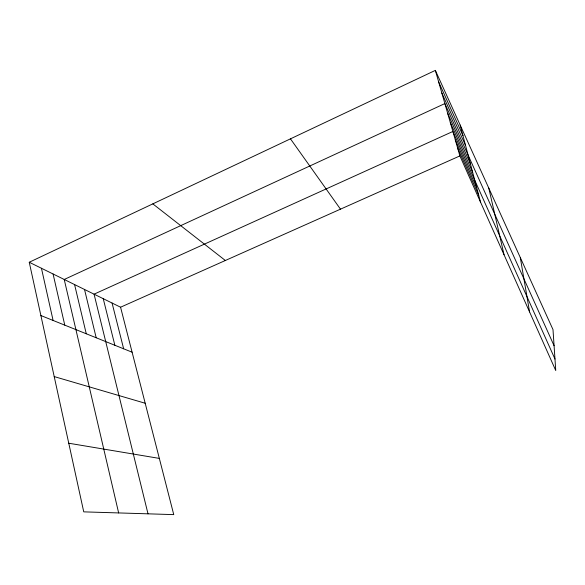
<?xml version="1.0" encoding="UTF-8"?>
<svg xmlns="http://www.w3.org/2000/svg" width="585" height="585" viewBox="0 0 585 585"><rect width="100%" height="100%" fill="white"/><g stroke="black" fill="none" stroke-linecap="round" stroke-linejoin="round"><path stroke-width="0.88" d="M29.25 262.255L120.568 307.213L173.752 514.617L83.743 511.86L29.25 262.255L435.35 70.383L553 329.604L555.75 370.524L459.89 155.917L435.35 70.383M120.568 307.213L459.89 155.917M68.759 443.225L159.339 458.406M54.208 376.586L145.19 403.248M40.884 315.542L132.1 352.192M152.824 203.873L225.349 260.493M290.467 138.842L340.477 209.159M438.684 82.01L462.947 135.581M441.858 93.059L465.587 145.563M554.083 345.728L444.871 103.574L64.226 279.476L118.645 512.928M447.664 113.3L470.406 163.815M450.326 122.594L472.614 172.18M554.975 359.036L452.878 131.471L94.068 294.167L148.005 513.827M455.313 139.976L476.738 187.8M457.653 148.115L478.669 195.097M460.168 125.066L480.519 202.096M112.071 303.03L123.647 348.792M103.245 298.686L114.857 345.267M84.525 289.473L96.189 337.764M74.58 284.573L86.266 333.772M488.797 188.143L504.036 254.753M53.081 273.992L64.767 325.136M41.44 268.259L53.103 320.448M520.292 257.532L529.579 311.944"/></g></svg>
